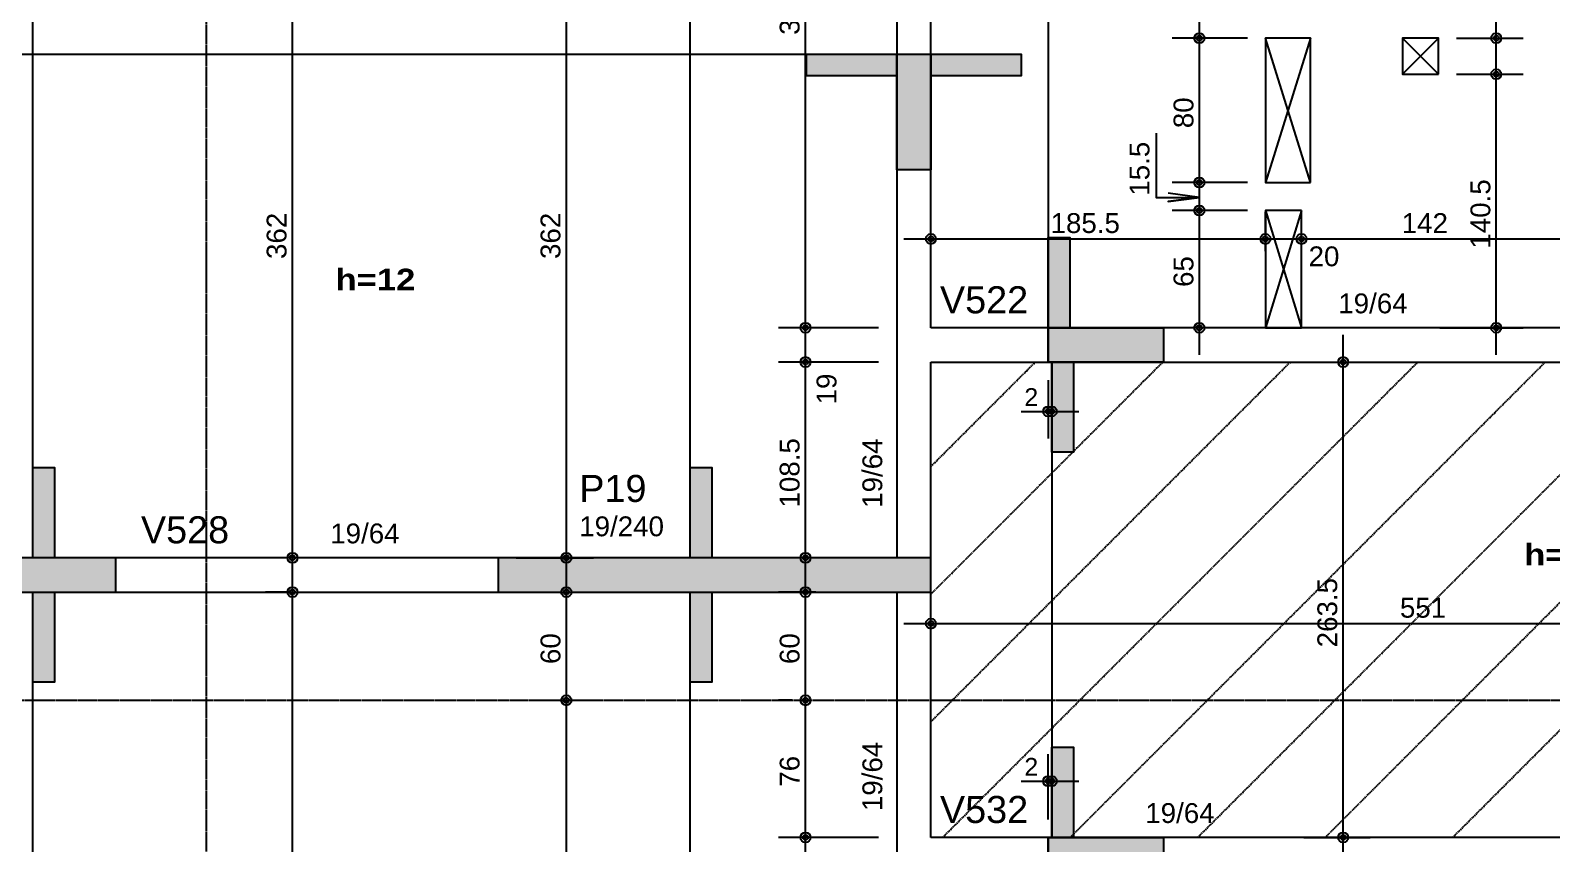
# Model space of a CAD drawing. Extents: x 0 to 7795, y 0 to 4205.
# Drawn here: x 1051 to 1895, y 2528 to 2978 of the extents above; entities that cross this region are included whole.
import ezdxf

# ---------------------------------------------------------------- set-up
doc = ezdxf.new("R2010")
doc.units = 0
doc.header["$MEASUREMENT"] = 0
doc.linetypes.add('ESTILO_TQS_0001', pattern=[1, 0.7, -0.3])
doc.linetypes.add('ESTILO_TQS_0007', pattern=[2.1, 1.5, -0.2, 0.2, -0.2])
for name, color, linetype in [('MTH-230', 1, 'CONTINUOUS'), ('MTH-COTAS7', 31, 'CONTINUOUS'), ('MTH-DIM-PILAR', 3, 'CONTINUOUS'), ('MTH-DIM-VIGA', 3, 'CONTINUOUS'), ('MTH-EIXO-214', 4, 'CONTINUOUS'), ('MTH-FACE-VIGA', 7, 'CONTINUOUS'), ('MTH-LINHA-SEÇÃO', 16, 'CONTINUOUS'), ('MTH-PILAR-SEGUE', 5, 'CONTINUOUS'), ('MTH-SIMB_COTA', 3, 'CONTINUOUS'), ('MTH-SOMBRA21', 150, 'CONTINUOUS'), ('MTH-SOMBRA25', 253, 'CONTINUOUS'), ('MTH-TIT1-VIGA', 5, 'CONTINUOUS'), ('MTH-TRACEJADO-216', 1, 'CONTINUOUS'), ('MTH-TXT-NEGRITO', 5, 'CONTINUOUS')]:
    doc.layers.add(name, color=color, linetype=linetype)
doc.styles.add('TQS_ARIAL', font='arial.ttf')
doc.styles.add('TQS_ARIAL_BLACK', font='ariblk.ttf')

msp = doc.modelspace()

# ---------------------------------------------------------------- linework, layer by layer
at = {"layer": 'MTH-230', "linetype": 'Continuous'}
for p, q in [((1761.01056, 2894.1355), (1736.01056, 2974.1355)), ((1761.01056, 2974.1355), (1736.01056, 2894.1355)), ((1832.011365, 2954.1355), (1812.011365, 2974.1355)), ((1832.011365, 2974.1355), (1812.011365, 2954.1355)), ((1756.01056, 2878.6355), (1736.01056, 2813.6355)), ((1736.01056, 2878.6355), (1756.01056, 2813.6355))]:
    msp.add_line(p, q, dxfattribs=at)
at = {"layer": 'MTH-COTAS7', "linetype": 'Continuous'}
for p, q in [((1480.939185, 2798.635501), (1480.939185, 3206.135501)), ((1196.416793, 2671.135501), (1196.416793, 3063.1355)), ((1348.322552, 2671.135501), (1348.322552, 3063.1355)), ((1699.377113, 2879.1355), (1699.377113, 2989.1355)), ((1864.039632, 2939.1355), (1864.039632, 2989.1355)), ((1726.01056, 2974.1355), (1684.377113, 2974.1355)), ((1842.011365, 2974.1355), (1879.039632, 2974.1355)), ((1864.039632, 2798.635501), (1864.039632, 2969.1355)), ((1842.011365, 2954.1355), (1879.039632, 2954.1355)), ((1842.011365, 2954.1355), (1879.039632, 2954.1355)), ((1699.377113, 2863.6355), (1699.377113, 2909.1355)), ((1726.01056, 2894.1355), (1684.377113, 2894.1355)), ((1726.01056, 2894.1355), (1684.377113, 2894.1355)), ((1699.377113, 2798.6355), (1699.377113, 2893.6355)), ((1550.51056, 2867.054335), (1550.51056, 2877.849414)), ((1726.01056, 2878.6355), (1684.377113, 2878.6355)), ((1726.01056, 2878.6355), (1684.377113, 2878.6355)), ((1736.01056, 2856.1355), (1736.01056, 2877.849414)), ((1736.01056, 2856.1355), (1736.01056, 2877.849414)), ((1756.01056, 2863.613104), (1756.01056, 2877.849414)), ((1756.01056, 2856.1355), (1756.01056, 2877.849414)), ((1535.51056, 2862.849414), (1751.01056, 2862.849414)), ((1721.01056, 2862.849414), (1771.01056, 2862.849414)), ((1741.01056, 2862.849414), (1913.01056, 2862.849414)), ((1883.01056, 2862.849414), (1978.012277, 2862.849414)), ((1480.939185, 2779.635501), (1480.939185, 2828.635501)), ((1521.51056, 2813.635501), (1465.939185, 2813.635501)), ((1521.51056, 2813.635501), (1465.939185, 2813.635501)), ((1480.939185, 2671.1355), (1480.939185, 2809.635501)), ((1726.01056, 2813.6355), (1684.377113, 2813.6355)), ((1779.1324, 2516.13677), (1779.1324, 2809.635501)), ((1832.731595, 2813.635501), (1879.039632, 2813.635501)), ((1521.51056, 2794.635501), (1465.939185, 2794.635501)), ((1521.51056, 2794.635501), (1465.939185, 2794.635501)), ((1781.169911, 2794.635501), (1794.1324, 2794.635501)), ((1615.51056, 2784.635501), (1615.51056, 2752.275238)), ((1617.51056, 2784.635501), (1617.51056, 2752.275238)), ((1600.51056, 2767.275238), (1632.51056, 2767.275238)), ((1194.510963, 2686.135501), (1181.416793, 2686.135501)), ((1320.51056, 2686.135501), (1363.322552, 2686.135501)), ((1490.815599, 2686.1355), (1465.939185, 2686.1355)), ((1196.416793, 2290.135499), (1196.416793, 2682.135501)), ((1348.322552, 2592.135465), (1348.322552, 2682.1355)), ((1480.939185, 2592.135465), (1480.939185, 2682.1355)), ((1194.510963, 2667.135501), (1181.416793, 2667.135501)), ((1320.51056, 2667.1355), (1363.322552, 2667.1355)), ((1486.595651, 2667.1355), (1465.939185, 2667.1355)), ((1535.51056, 2649.635497), (2116.511366, 2649.635497)), ((1348.322552, 2290.135499), (1348.322552, 2622.135465)), ((1480.939185, 2516.13677), (1480.939185, 2622.135465)), ((1332.846962, 2607.135465), (1363.322552, 2607.135465)), ((1332.846962, 2607.135465), (1363.322552, 2607.135465)), ((1473.518035, 2607.135465), (1465.939185, 2607.135465)), ((1473.518035, 2607.135465), (1465.939185, 2607.135465)), ((1615.51056, 2541.13677), (1615.51056, 2577.346098)), ((1617.51056, 2541.13677), (1617.51056, 2577.346098)), ((1600.51056, 2562.346098), (1632.51056, 2562.346098)), ((1480.939185, 2497.13677), (1480.939185, 2546.13677)), ((1521.51056, 2531.13677), (1465.939185, 2531.13677)), ((1521.51056, 2531.13677), (1465.939185, 2531.13677)), ((1757.282443, 2531.13677), (1794.1324, 2531.13677))]:
    msp.add_line(p, q, dxfattribs=at)
msp.add_lwpolyline([(1675.395459, 2921.535905), (1675.395459, 2885.918751), (1699.377113, 2885.918751), (1682.026828, 2883.634542), (1699.377113, 2885.918751), (1682.026828, 2888.202959)], dxfattribs=at)
at = {"layer": 'MTH-EIXO-214', "linetype": 'ESTILO_TQS_0007'}
for p, q in [((1148.511366, 3791.636556), (1148.511366, 1718.135501)), ((401.511366, 2607.135465), (5503.511366, 2607.135465))]:
    msp.add_line(p, q, dxfattribs=at)
at = {"layer": 'MTH-FACE-VIGA', "linetype": 'Continuous'}
for points in [[(1531.51056, 3191.135501), (1531.51056, 2804.135501)], [(1550.51056, 2813.635501), (1550.51056, 3191.135501)], [(1761.01056, 2894.1355), (1761.01056, 2974.1355), (1736.01056, 2974.1355), (1736.01056, 2894.1355), (1761.01056, 2894.1355)], [(1832.011365, 2954.1355), (1832.011365, 2974.1355), (1812.011365, 2974.1355), (1812.011365, 2954.1355), (1832.011365, 2954.1355)], [(1756.01056, 2878.6355), (1736.01056, 2878.6355), (1736.01056, 2813.6355), (1756.01056, 2813.6355), (1756.01056, 2878.6355)], [(2199.511367, 2813.635501), (1550.51056, 2813.635501)], [(1531.51056, 2804.135501), (1531.51056, 2686.1355)], [(1550.51056, 2686.1355), (1550.51056, 2794.635501)], [(1550.51056, 2794.635501), (2199.511367, 2794.635501)], [(1310.51056, 2686.135501), (1098.511366, 2686.135501)], [(1098.511366, 2667.135501), (1310.51056, 2667.135501)], [(1531.51056, 2667.1355), (1531.51056, 2521.63677)], [(1550.51056, 2531.13677), (1550.51056, 2667.1355)], [(2170.511366, 2531.13677), (1550.51056, 2531.13677)]]:
    msp.add_lwpolyline(points, dxfattribs=at)
at = {"layer": 'MTH-LINHA-SEÇÃO', "linetype": 'Continuous'}
for p, q in [((1052.395033, 2689.135503), (1052.395033, 3386.135501)), ((1416.939185, 2689.1355), (1416.939185, 3286.135499)), ((1615.51056, 3101.135499), (1615.51056, 2794.635501)), ((858.51137, 2965.230509), (1600.51056, 2965.230509)), ((1617.51056, 2794.635501), (1617.51056, 2531.13677)), ((1052.395033, 1967.135501), (1052.395033, 2664.135503)), ((1416.939185, 2067.135503), (1416.939185, 2664.135503)), ((1615.51056, 2531.13677), (1615.51056, 2252.1355))]:
    msp.add_line(p, q, dxfattribs=at)
for points in [[(1481.51056, 2965.230509), (1531.51056, 2965.230509), (1531.51056, 2953.230509), (1481.51056, 2953.230509), (1481.51056, 2965.230509)], [(1531.51056, 2965.230509), (1550.51056, 2965.230509), (1550.51056, 2901.230509), (1531.51056, 2901.230509), (1531.51056, 2965.230509)], [(1550.51056, 2965.230509), (1600.51056, 2965.230509), (1600.51056, 2953.230509), (1550.51056, 2953.230509), (1550.51056, 2965.230509)], [(1615.51056, 2813.635501), (1615.51056, 2863.635501), (1627.51056, 2863.635501), (1627.51056, 2813.635501), (1615.51056, 2813.635501)], [(1615.51056, 2794.635501), (1615.51056, 2813.635501), (1679.51056, 2813.635501), (1679.51056, 2794.635501), (1615.51056, 2794.635501)], [(1617.51056, 2744.635501), (1617.51056, 2794.635501), (1629.51056, 2794.635501), (1629.51056, 2744.635501), (1617.51056, 2744.635501)], [(1052.395033, 2686.135503), (1052.395033, 2736.135503), (1064.395033, 2736.135503), (1064.395033, 2686.135503), (1052.395033, 2686.135503)], [(1416.939185, 2686.1355), (1416.939185, 2736.1355), (1428.939185, 2736.1355), (1428.939185, 2686.1355), (1416.939185, 2686.1355)], [(1052.395033, 2617.135503), (1052.395033, 2667.135503), (1064.395033, 2667.135503), (1064.395033, 2617.135503), (1052.395033, 2617.135503)], [(1416.939185, 2617.1355), (1416.939185, 2667.1355), (1428.939185, 2667.1355), (1428.939185, 2617.1355), (1416.939185, 2617.1355)], [(1617.51056, 2531.13677), (1617.51056, 2581.13677), (1629.51056, 2581.13677), (1629.51056, 2531.13677), (1617.51056, 2531.13677)], [(1615.51056, 2512.13677), (1615.51056, 2531.13677), (1679.51056, 2531.13677), (1679.51056, 2512.13677), (1615.51056, 2512.13677)]]:
    msp.add_lwpolyline(points, dxfattribs=at)
at = {"layer": 'MTH-PILAR-SEGUE', "linetype": 'Continuous'}
for points in [[(1098.511366, 2667.135503), (1098.511366, 2686.135503), (858.511366, 2686.135503), (858.511366, 2667.135503), (1098.511366, 2667.135503)], [(1550.51056, 2667.1355), (1550.51056, 2686.1355), (1310.51056, 2686.1355), (1310.51056, 2667.1355), (1550.51056, 2667.1355)]]:
    msp.add_lwpolyline(points, dxfattribs=at)
at = {"layer": 'MTH-SIMB_COTA', "linetype": 'Continuous'}
for centre, radius in [((1699.377113, 2974.1355), 2.8), ((1699.377113, 2974.1355), 1.4), ((1864.039632, 2974.1355), 2.8), ((1864.039632, 2974.1355), 1.4), ((1864.039632, 2954.1355), 2.8), ((1864.039632, 2954.1355), 2.8), ((1864.039632, 2954.1355), 1.4), ((1864.039632, 2954.1355), 1.4), ((1699.377113, 2894.1355), 2.8), ((1699.377113, 2894.1355), 2.8), ((1699.377113, 2894.1355), 1.4), ((1699.377113, 2894.1355), 1.4), ((1699.377113, 2878.6355), 2.8), ((1699.377113, 2878.6355), 2.8), ((1699.377113, 2878.6355), 1.4), ((1699.377113, 2878.6355), 1.4), ((1550.51056, 2862.849414), 2.8), ((1550.51056, 2862.849414), 1.4), ((1736.01056, 2862.849414), 2.8), ((1736.01056, 2862.849414), 2.8), ((1736.01056, 2862.849414), 1.4), ((1736.01056, 2862.849414), 1.4), ((1756.01056, 2862.849414), 2.8), ((1756.01056, 2862.849414), 2.8), ((1756.01056, 2862.849414), 1.4), ((1756.01056, 2862.849414), 1.4), ((1480.939185, 2813.635501), 2.8), ((1480.939185, 2813.635501), 2.8), ((1480.939185, 2813.635501), 1.4), ((1480.939185, 2813.635501), 1.4), ((1699.377113, 2813.6355), 2.8), ((1699.377113, 2813.6355), 1.4), ((1864.039632, 2813.635501), 2.8), ((1864.039632, 2813.635501), 1.4), ((1480.939185, 2794.635501), 2.8), ((1480.939185, 2794.635501), 2.8), ((1480.939185, 2794.635501), 1.4), ((1480.939185, 2794.635501), 1.4), ((1779.1324, 2794.635501), 2.8), ((1779.1324, 2794.635501), 1.4), ((1615.51056, 2767.275238), 2.8), ((1615.51056, 2767.275238), 1.4), ((1617.51056, 2767.275238), 2.8), ((1617.51056, 2767.275238), 1.4), ((1196.416793, 2686.135501), 2.8), ((1196.416793, 2686.135501), 1.4), ((1348.322552, 2686.135501), 2.8), ((1348.322552, 2686.135501), 1.4), ((1480.939185, 2686.1355), 2.8), ((1480.939185, 2686.1355), 1.4), ((1196.416793, 2667.135501), 2.8), ((1196.416793, 2667.135501), 1.4), ((1348.322552, 2667.1355), 2.8), ((1348.322552, 2667.1355), 1.4), ((1480.939185, 2667.1355), 2.8), ((1480.939185, 2667.1355), 1.4), ((1550.51056, 2649.635497), 2.8), ((1550.51056, 2649.635497), 1.4), ((1348.322552, 2607.135465), 2.8), ((1348.322552, 2607.135465), 2.8), ((1348.322552, 2607.135465), 1.4), ((1348.322552, 2607.135465), 1.4), ((1480.939185, 2607.135465), 2.8), ((1480.939185, 2607.135465), 2.8), ((1480.939185, 2607.135465), 1.4), ((1480.939185, 2607.135465), 1.4), ((1615.51056, 2562.346098), 2.8), ((1617.51056, 2562.346098), 2.8), ((1615.51056, 2562.346098), 1.4), ((1617.51056, 2562.346098), 1.4), ((1480.939185, 2531.13677), 2.8), ((1480.939185, 2531.13677), 2.8), ((1480.939185, 2531.13677), 1.4), ((1480.939185, 2531.13677), 1.4), ((1779.1324, 2531.13677), 2.8), ((1779.1324, 2531.13677), 1.4)]:
    msp.add_circle(centre, radius, dxfattribs=at)
at = {"layer": 'MTH-SOMBRA21', "linetype": 'Continuous'}
for points in [[(1481.51056, 2965.230509), (1531.51056, 2965.230509), (1531.51056, 2953.230509)], [(1481.51056, 2965.230509), (1531.51056, 2953.230509), (1481.51056, 2953.230509)], [(1481.51056, 2965.230509), (1481.51056, 2953.230509), (1481.51056, 2965.230509)], [(1531.51056, 2965.230509), (1550.51056, 2965.230509), (1550.51056, 2901.230509)], [(1531.51056, 2965.230509), (1550.51056, 2901.230509), (1531.51056, 2901.230509)], [(1531.51056, 2965.230509), (1531.51056, 2901.230509), (1531.51056, 2965.230509)], [(1550.51056, 2965.230509), (1600.51056, 2965.230509), (1600.51056, 2953.230509)], [(1550.51056, 2965.230509), (1600.51056, 2953.230509), (1550.51056, 2953.230509)], [(1550.51056, 2965.230509), (1550.51056, 2953.230509), (1550.51056, 2965.230509)], [(1615.51056, 2813.635501), (1615.51056, 2863.635501), (1627.51056, 2863.635501)], [(1615.51056, 2813.635501), (1627.51056, 2863.635501), (1627.51056, 2813.635501)], [(1615.51056, 2813.635501), (1627.51056, 2813.635501), (1615.51056, 2813.635501)], [(1615.51056, 2794.635501), (1615.51056, 2813.635501), (1679.51056, 2813.635501)], [(1615.51056, 2794.635501), (1679.51056, 2813.635501), (1679.51056, 2794.635501)], [(1615.51056, 2794.635501), (1679.51056, 2794.635501), (1615.51056, 2794.635501)], [(1617.51056, 2744.635501), (1617.51056, 2794.635501), (1629.51056, 2794.635501)], [(1617.51056, 2744.635501), (1629.51056, 2794.635501), (1629.51056, 2744.635501)], [(1617.51056, 2744.635501), (1629.51056, 2744.635501), (1617.51056, 2744.635501)], [(1052.395033, 2686.135503), (1052.395033, 2736.135503), (1064.395033, 2736.135503)], [(1052.395033, 2686.135503), (1064.395033, 2736.135503), (1064.395033, 2686.135503)], [(1416.939185, 2686.1355), (1416.939185, 2736.1355), (1428.939185, 2736.1355)], [(1416.939185, 2686.1355), (1428.939185, 2736.1355), (1428.939185, 2686.1355)], [(1052.395033, 2686.135503), (1064.395033, 2686.135503), (1052.395033, 2686.135503)], [(1416.939185, 2686.1355), (1428.939185, 2686.1355), (1416.939185, 2686.1355)], [(1052.395033, 2617.135503), (1052.395033, 2667.135503), (1064.395033, 2667.135503)], [(1052.395033, 2617.135503), (1064.395033, 2667.135503), (1064.395033, 2617.135503)], [(1416.939185, 2617.1355), (1416.939185, 2667.1355), (1428.939185, 2667.1355)], [(1416.939185, 2617.1355), (1428.939185, 2667.1355), (1428.939185, 2617.1355)], [(1052.395033, 2617.135503), (1064.395033, 2617.135503), (1052.395033, 2617.135503)], [(1416.939185, 2617.1355), (1428.939185, 2617.1355), (1416.939185, 2617.1355)], [(1617.51056, 2531.13677), (1617.51056, 2581.13677), (1629.51056, 2581.13677)], [(1617.51056, 2531.13677), (1629.51056, 2581.13677), (1629.51056, 2531.13677)], [(1615.51056, 2512.13677), (1615.51056, 2531.13677), (1679.51056, 2531.13677)], [(1615.51056, 2512.13677), (1679.51056, 2531.13677), (1679.51056, 2512.13677)], [(1617.51056, 2531.13677), (1629.51056, 2531.13677), (1617.51056, 2531.13677)]]:
    msp.add_solid(points, dxfattribs=at)
at = {"layer": 'MTH-SOMBRA25', "linetype": 'Continuous'}
for points in [[(1098.511366, 2667.135503), (1098.511366, 2686.135503), (858.511366, 2686.135503)], [(1098.511366, 2667.135503), (858.511366, 2686.135503), (858.511366, 2667.135503)], [(1550.51056, 2667.1355), (1550.51056, 2686.1355), (1310.51056, 2686.1355)], [(1550.51056, 2667.1355), (1310.51056, 2686.1355), (1310.51056, 2667.1355)], [(1098.511366, 2667.135503), (858.511366, 2667.135503), (1098.511366, 2667.135503)], [(1550.51056, 2667.1355), (1310.51056, 2667.1355), (1550.51056, 2667.1355)]]:
    msp.add_solid(points, dxfattribs=at)
at = {"layer": 'MTH-TRACEJADO-216', "linetype": 'ESTILO_TQS_0001'}
for p, q in [((1605.181628, 2791.392306), (1608.424822, 2794.635501)), ((1671.932513, 2787.432513), (1679.135501, 2794.635501)), ((1738.683399, 2783.472721), (1749.846179, 2794.635501)), ((1805.434284, 2779.512928), (1820.556857, 2794.635501)), ((1872.185169, 2775.553135), (1891.267535, 2794.635501)), ((1550.51056, 2736.721239), (1603.449979, 2789.660657)), ((1603.449979, 2789.660657), (1603.619712, 2789.83039)), ((1603.619712, 2789.83039), (1605.181628, 2791.392306)), ((1668.086599, 2783.586599), (1668.463569, 2783.963569)), ((1668.463569, 2783.963569), (1671.932513, 2787.432513)), ((1550.51056, 2666.01056), (1668.086599, 2783.586599)), ((1550.51056, 2595.299882), (1732.72322, 2777.512542)), ((1732.72322, 2777.512542), (1733.307427, 2778.096749)), ((1733.307427, 2778.096749), (1738.683399, 2783.472721)), ((1798.151284, 2772.229928), (1805.434284, 2779.512928)), ((1862.995141, 2766.363107), (1872.185169, 2775.553135)), ((1557.058126, 2531.13677), (1797.35984, 2771.438484)), ((1797.35984, 2771.438484), (1798.151284, 2772.229928)), ((1627.768804, 2531.13677), (1861.996461, 2765.364426)), ((1698.479482, 2531.13677), (1926.633081, 2759.290369)), ((1861.996461, 2765.364426), (1862.995141, 2766.363107)), ((1769.19016, 2531.13677), (1991.269702, 2753.216311)), ((1839.900838, 2531.13677), (2055.906322, 2747.142253))]:
    msp.add_line(p, q, dxfattribs=at)

# ---------------------------------------------------------------- texts
at = {"layer": 'MTH-COTAS7', "linetype": 'Continuous', "style": 'TQS_ARIAL'}
for s, p in [('377.5', (1477.639185, 2975.985501)), ('80', (1696.077113, 2924.2355)), ('15.5', (1671.693819, 2886.81236)), ('140.5', (1860.739632, 2857.4855)), ('362', (1193.116793, 2851.7355)), ('362', (1345.022552, 2851.7355)), ('65', (1696.077113, 2836.2355)), ('19', (1498.10638, 2771.139601)), ('108.5', (1477.639185, 2713.9855)), ('263.5', (1775.8324, 2636.486135)), ('60', (1345.022552, 2627.235483)), ('60', (1477.639185, 2627.235483)), ('76', (1477.639185, 2559.236118))]:
    msp.add_text(s, height=11, rotation=90, dxfattribs=at).set_placement(p)
for s, height, p in [('185.5', 11, (1616.86056, 2866.149414)), ('142', 11, (1811.61056, 2866.149414)), ('20', 11, (1759.962913, 2847.710704)), ('2', 9.9, (1602.310564, 2770.245238)), ('551', 11, (1810.610963, 2652.935497)), ('2', 9.9, (1602.310564, 2565.316098))]:
    msp.add_text(s, height=height, dxfattribs=at).set_placement(p)
at = {"layer": 'MTH-DIM-PILAR', "linetype": 'Continuous', "style": 'TQS_ARIAL'}
msp.add_text('19/240', height=11, dxfattribs=at).set_placement((1355.470268, 2698.064262))
at = {"layer": 'MTH-DIM-VIGA', "linetype": 'Continuous', "style": 'TQS_ARIAL'}
for p in [(1776.424341, 2821.635501), (1669.38556, 2539.13677)]:
    msp.add_text('19/64', height=11, dxfattribs=at).set_placement(p)
for rotation, p in [(90, (1523.51056, 2713.819267)), (360, (1217.386366, 2694.135501)), (90, (1523.51056, 2545.714111))]:
    msp.add_text('19/64', height=11, rotation=rotation, dxfattribs=at).set_placement(p)
at = {"layer": 'MTH-PILAR-SEGUE', "linetype": 'Continuous', "style": 'TQS_ARIAL'}
msp.add_text('P19', height=15, dxfattribs=at).set_placement((1355.470268, 2717.064262))
at = {"layer": 'MTH-TIT1-VIGA', "linetype": 'Continuous', "style": 'TQS_ARIAL'}
for s, p in [('V522', (1555.51056, 2821.635501)), ('V532', (1555.51056, 2539.13677))]:
    msp.add_text(s, height=15, dxfattribs=at).set_placement(p)
msp.add_text('V528', height=15, rotation=360, dxfattribs=at).set_placement((1112.386366, 2694.135501))
at = {"layer": 'MTH-TXT-NEGRITO', "linetype": 'Continuous', "style": 'TQS_ARIAL_BLACK'}
for p in [(1220.302576, 2834.360903), (1879.533064, 2681.945108)]:
    msp.add_text('h=12', height=12, dxfattribs=at).set_placement(p)

doc.saveas('drawing.dxf')
